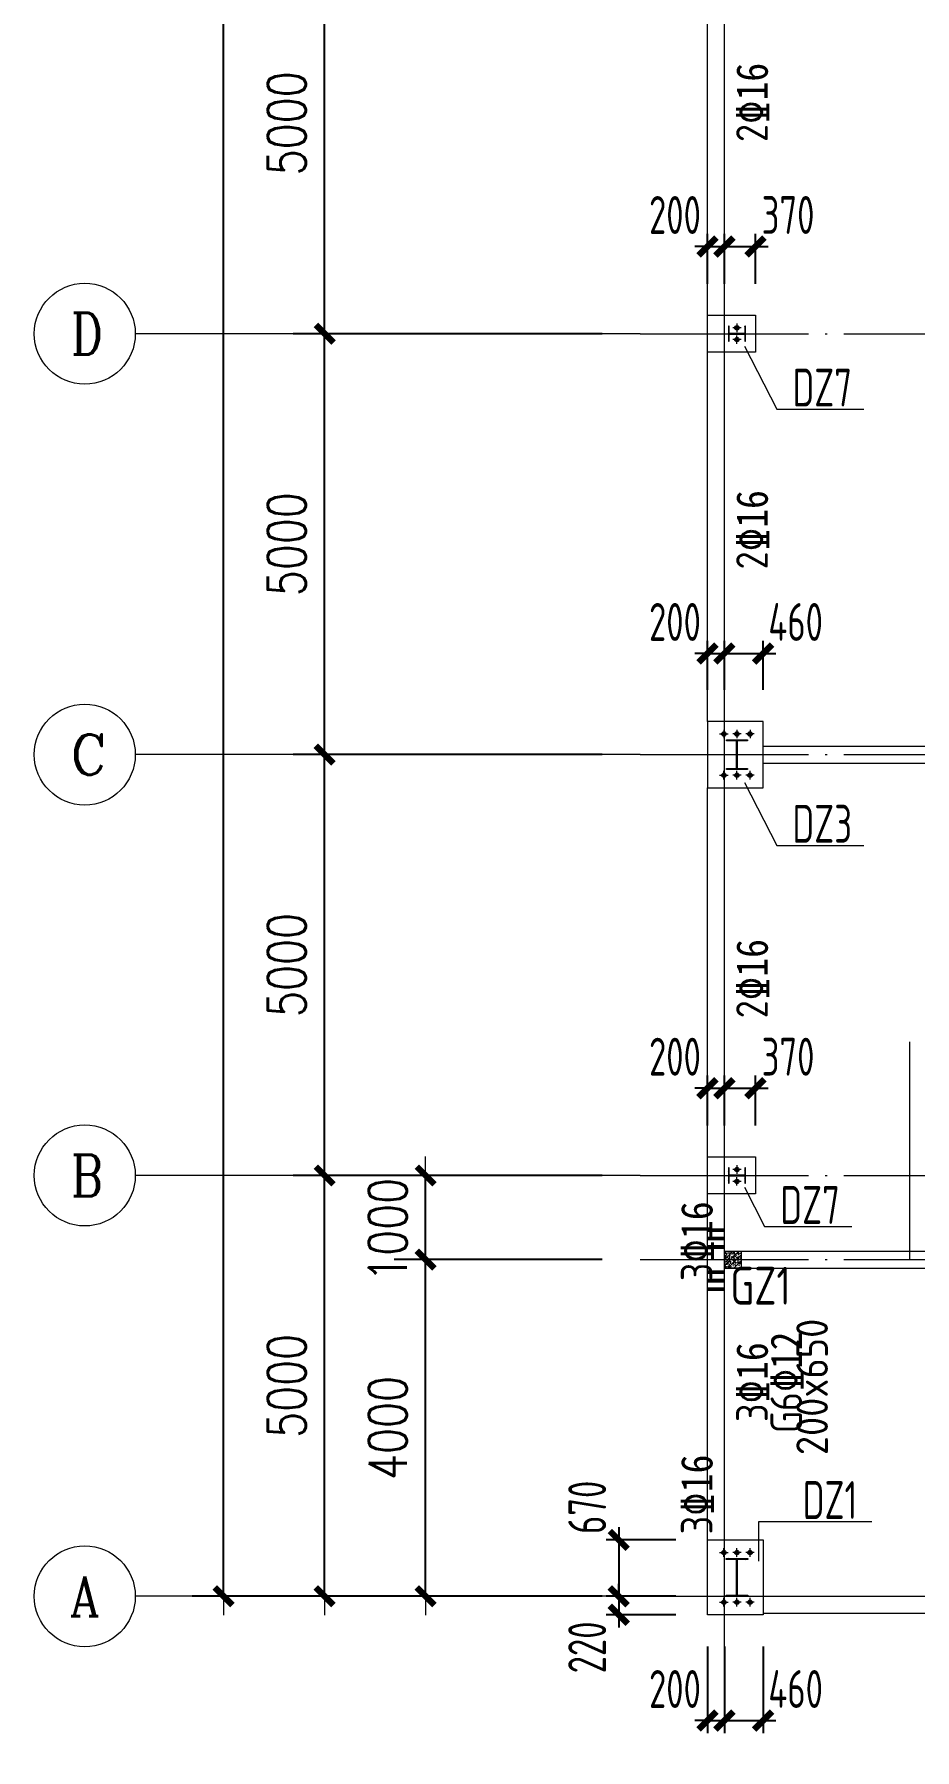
# Model space of a CAD drawing. Header units: millimetres. Extents: x 19781 to 898973, y -947928 to -267362.
# Drawn here: x 164542 to 175004, y -372884 to -352504 of the extents above; entities that cross this region are included whole.
import ezdxf
from ezdxf.enums import TextEntityAlignment as Align

# ---------------------------------------------------------------- set-up
doc = ezdxf.new("R2010")
doc.units = ezdxf.units.MM
doc.header["$LTSCALE"] = 100
doc.linetypes.add('CENTERX2', pattern=[101.599999, 63.5, -12.7, 12.7, -12.7])
doc.linetypes.add('DOTE', pattern=[2.42, 2, -0.2, 0.02, -0.2])
doc.layers.get('0').update_dxf_attribs({"lineweight": 18})
for name, color, linetype, lineweight in [('10', 7, 'Continuous', 18), ('1000', 2, 'Continuous', 18), ('11000', 4, 'Continuous', 18), ('AXIS', 3, 'Continuous', 18), ('AXIS_TEXT', 7, 'Continuous', 18), ('DIM', 3, 'Continuous', 18), ('DOTE', 1, 'DOTE', 18), ('HATCH', 254, 'Continuous', 18), ('HIDE_BEAMDIMMASS', 2, 'Continuous', 18), ('S_BEAM', 4, 'Continuous', 18), ('S_BEAMDIMLOCALVER', 7, 'Continuous', 18), ('S_BEAMDIMMASS', 2, 'Continuous', 18), ('S_SUBBEAMHOOP', 1, 'Continuous', 18), ('数字', 3, 'Continuous', 20), ('柱', 2, 'Continuous', 18), ('轴线', 1, 'CENTERX2', 13), ('钢柱', 4, 'Continuous', 20)]:
    doc.layers.add(name, color=color, linetype=linetype, lineweight=lineweight)
doc.styles.add('_TCH_AXIS', font='complex.shx', dxfattribs={"bigfont": 'gbcbig.shx'})
doc.styles.add('COMPLEX', font='complex.shx', dxfattribs={"bigfont": 'gbcbig.shx'})
doc.styles.add('dim_font', font='simplex.shx', dxfattribs={"width": 0.8, "bigfont": 'gbcbig.shx'})
doc.styles.get("Standard").update_dxf_attribs({"font": 'tssdeng.shx', "bigfont": 'hztxt.shx'})
doc.styles.add('TSSD_REIN', font='tssdeng.shx', dxfattribs={"width": 0.7, "bigfont": 'hztxt.shx'})
doc.dimstyles.new('DIMN150', dxfattribs={"dimscale": 1.5, "dimtxt": 300, "dimasz": 1, "dimexe": 250, "dimexo": 300, "dimgap": 150, "dimtad": 1, "dimdec": 0, "dimzin": 0, "dimdsep": 46, "dimtxsty": 'dim_font', "dimblk": '_CAXARROW', "dimcen": 0.09, "dimdle": 2, "dimclrt": 7, "dimadec": 0, "dimazin": 0, "dimtfac": 1, "dimtdec": 0, "dimtix": 1, "dimtmove": 2, "dimatfit": 3, "dimfxl": 1, "dimtolj": 1, "dimtzin": 0, "dimarcsym": 0})
doc.dimstyles.new('TSSD_100_100', dxfattribs={"dimtxt": 300, "dimasz": 100, "dimexe": 100, "dimexo": 250, "dimgap": 100, "dimtad": 1, "dimdec": 0, "dimzin": 0, "dimdsep": 46, "dimtxsty": 'TSSD_REIN', "dimblk": 'ARCHTICK', "dimcen": 0, "dimdle": 100, "dimclrt": 7, "dimadec": 0, "dimazin": 0, "dimtfac": 1, "dimtdec": 0, "dimtix": 1, "dimtmove": 2, "dimatfit": 3, "dimfxl": 1, "dimtolj": 1, "dimtzin": 0, "dimarcsym": 0})
pattern_1 = [(45, (0, 0), (-7.0710678, 7.0710678), []), (45, (0, 2.5), (-7.0710678, 7.0710678), [])]
pattern_2 = [(315, (0, 0), (7.0710678, 7.0710678), []), (315, (0, -2.5), (7.0710678, 7.0710678), [])]

# ---------------------------------------------------------------- blocks, each defined once
blk = doc.blocks.new('_AXISO')
blk.add_circle((0, 0), 0.5)
at = {"layer": 'AXIS_TEXT', "style": 'COMPLEX', "width": 1.04167}
blk.add_attdef('A', (-0.25, -0.28), '', height=0.56, dxfattribs=at)
blk = doc.blocks.new('_DIMX')
blk.add_line((-150, 0), (150, 0))
blk.add_lwpolyline([(-70, -70, 50, 50, 0), (70, 70, 50, 50, 0)], format="xyseb")
blk = doc.blocks.new('*X448')
at = {"layer": 'AXIS', "color": 0, "lineweight": -2, "transparency": 16777216}
for p, q in [((170992, -331062), (166417, -331062)), ((166792, -371060), (166792, -331063)), ((170992, -371062), (166417, -371062))]:
    blk.add_line(p, q, dxfattribs=at)
at = {"layer": 'AXIS', "color": 0, "lineweight": -2, "transparency": 16777216, "xscale": 1.5, "yscale": 1.5, "zscale": 1.5}
for p, rotation in [((166792, -331062), 90), ((166792, -371062), 270)]:
    blk.add_blockref('_DIMX', p, dxfattribs=dict(at, rotation=rotation))
at = {"layer": 'AXIS', "color": 7, "transparency": 16777216, "insert": (166342, -351062), "char_height": 450, "width": 4834.29, "attachment_point": 5, "rotation": 90, "style": 'dim_font'}
blk.add_mtext('40000', dxfattribs=at)
blk = doc.blocks.new('_CAXARROW')
blk.add_hatch(color=0).paths.add_polyline_path([(0, 0), (-1, 0.125), (-1, -0.125)], flags=0)
blk = doc.blocks.new('*X453')
at = {"layer": 'AXIS', "color": 0, "lineweight": -2, "transparency": 16777216}
for p, q in [((171292, -351062), (167617, -351062)), ((167992, -356060), (167992, -351063)), ((171292, -356062), (167617, -356062))]:
    blk.add_line(p, q, dxfattribs=at)
at = {"layer": 'AXIS', "color": 0, "lineweight": -2, "transparency": 16777216, "xscale": 1.5, "yscale": 1.5, "zscale": 1.5}
for p, rotation in [((167992, -351062), 90), ((167992, -356062), 270)]:
    blk.add_blockref('_DIMX', p, dxfattribs=dict(at, rotation=rotation))
at = {"layer": 'AXIS', "color": 7, "transparency": 16777216, "insert": (167542, -353562), "char_height": 450, "width": 3805.71, "attachment_point": 5, "rotation": 90, "style": 'dim_font'}
blk.add_mtext('5000', dxfattribs=at)
blk = doc.blocks.new('*X454')
at = {"layer": 'AXIS', "color": 0, "lineweight": -2, "transparency": 16777216}
for p, q in [((171292, -356062), (167617, -356062)), ((167992, -361060), (167992, -356063)), ((171292, -361062), (167617, -361062))]:
    blk.add_line(p, q, dxfattribs=at)
at = {"layer": 'AXIS', "color": 0, "lineweight": -2, "transparency": 16777216, "xscale": 1.5, "yscale": 1.5, "zscale": 1.5}
for p, rotation in [((167992, -356062), 90), ((167992, -361062), 270)]:
    blk.add_blockref('_DIMX', p, dxfattribs=dict(at, rotation=rotation))
at = {"layer": 'AXIS', "color": 7, "transparency": 16777216, "insert": (167542, -358562), "char_height": 450, "width": 3805.71, "attachment_point": 5, "rotation": 90, "style": 'dim_font'}
blk.add_mtext('5000', dxfattribs=at)
blk = doc.blocks.new('*X455')
at = {"layer": 'AXIS', "color": 0, "lineweight": -2, "transparency": 16777216}
for p, q in [((171292, -361062), (167617, -361062)), ((167992, -366060), (167992, -361063)), ((171292, -366062), (167617, -366062))]:
    blk.add_line(p, q, dxfattribs=at)
at = {"layer": 'AXIS', "color": 0, "lineweight": -2, "transparency": 16777216, "xscale": 1.5, "yscale": 1.5, "zscale": 1.5}
for p, rotation in [((167992, -361062), 90), ((167992, -366062), 270)]:
    blk.add_blockref('_DIMX', p, dxfattribs=dict(at, rotation=rotation))
at = {"layer": 'AXIS', "color": 7, "transparency": 16777216, "insert": (167542, -363562), "char_height": 450, "width": 3805.71, "attachment_point": 5, "rotation": 90, "style": 'dim_font'}
blk.add_mtext('5000', dxfattribs=at)
blk = doc.blocks.new('*X456')
at = {"layer": 'AXIS', "color": 0, "lineweight": -2, "transparency": 16777216}
for p, q in [((171292, -366062), (167617, -366062)), ((167992, -371060), (167992, -366063)), ((171292, -371062), (167617, -371062))]:
    blk.add_line(p, q, dxfattribs=at)
at = {"layer": 'AXIS', "color": 0, "lineweight": -2, "transparency": 16777216, "xscale": 1.5, "yscale": 1.5, "zscale": 1.5}
for p, rotation in [((167992, -366062), 90), ((167992, -371062), 270)]:
    blk.add_blockref('_DIMX', p, dxfattribs=dict(at, rotation=rotation))
at = {"layer": 'AXIS', "color": 7, "transparency": 16777216, "insert": (167542, -368562), "char_height": 450, "width": 3805.71, "attachment_point": 5, "rotation": 90, "style": 'dim_font'}
blk.add_mtext('5000', dxfattribs=at)
blk = doc.blocks.new('_ArchTick_0')
at = {"color": 0, "linetype": 'ByBlock'}
blk.add_lwpolyline([(-0.71, -0.71, 0.5, 0.5, 0), (0.71, 0.71, 0.5, 0.5, 0)], format="xyseb", dxfattribs=at)
blk = doc.blocks.new('*X934')
at = {"layer": 'DIM', "color": 0, "lineweight": -2, "ltscale": 100, "transparency": 16777216}
for p, q in [((172167, -371062), (171337, -371062)), ((171487, -371062), (171487, -370912)), ((171487, -371062), (171487, -371282)), ((172167, -371282), (171337, -371282)), ((171487, -371282), (171487, -371432))]:
    blk.add_line(p, q, dxfattribs=at)
at = {"layer": 'DIM', "color": 0, "lineweight": -2, "ltscale": 100, "transparency": 16777216, "xscale": 150, "yscale": 150, "zscale": 150}
for p, rotation in [((171487, -371062), 270), ((171487, -371282), 90)]:
    blk.add_blockref('_ArchTick_0', p, dxfattribs=dict(at, rotation=rotation))
at = {"layer": 'DIM', "color": 7, "ltscale": 100, "transparency": 16777216, "insert": (171112, -371669), "char_height": 450, "width": 2430, "attachment_point": 5, "rotation": 90, "style": 'TSSD_REIN'}
blk.add_mtext('220', dxfattribs=at)
blk = doc.blocks.new('_ARCHTICK')
at = {"color": 0, "linetype": 'ByBlock', "const_width": 0.5}
blk.add_lwpolyline([(-0.5, -0.5), (0.5, 0.5)], dxfattribs=at)
blk = doc.blocks.new('*X935')
at = {"layer": 'DIM', "color": 0, "lineweight": -2, "ltscale": 100, "transparency": 16777216}
for p, q in [((171487, -370242), (171487, -371212)), ((172167, -370392), (171337, -370392)), ((172167, -371062), (171337, -371062))]:
    blk.add_line(p, q, dxfattribs=at)
at = {"layer": 'DIM', "color": 0, "lineweight": -2, "ltscale": 100, "transparency": 16777216, "xscale": 150, "yscale": 150, "zscale": 150}
for p, rotation in [((171487, -370392), 90), ((171487, -371062), 270)]:
    blk.add_blockref('_ArchTick_0', p, dxfattribs=dict(at, rotation=rotation))
at = {"layer": 'DIM', "color": 7, "ltscale": 100, "transparency": 16777216, "insert": (171112, -370005), "char_height": 450, "width": 2385, "attachment_point": 5, "rotation": 90, "style": 'TSSD_REIN'}
blk.add_mtext('670', dxfattribs=at)
blk = doc.blocks.new('*X936')
at = {"layer": 'DIM', "color": 0, "lineweight": -2, "ltscale": 100, "transparency": 16777216}
for p, q in [((172542, -371657), (172542, -372688)), ((172742, -371657), (172742, -372688)), ((172542, -372538), (172392, -372538)), ((172542, -372538), (172742, -372538)), ((172742, -372538), (172892, -372538))]:
    blk.add_line(p, q, dxfattribs=at)
at = {"layer": 'DIM', "color": 0, "lineweight": -2, "ltscale": 100, "transparency": 16777216, "xscale": 150, "yscale": 150, "zscale": 150}
blk.add_blockref('_ArchTick_0', (172542, -372538), dxfattribs=at)
at = {"layer": 'DIM', "color": 0, "lineweight": -2, "ltscale": 100, "transparency": 16777216, "xscale": 150, "yscale": 150, "zscale": 150, "rotation": 180}
blk.add_blockref('_ArchTick_0', (172742, -372538), dxfattribs=at)
at = {"layer": 'DIM', "color": 7, "ltscale": 100, "transparency": 16777216, "insert": (172155, -372163), "char_height": 450, "width": 2430, "attachment_point": 5, "style": 'TSSD_REIN'}
blk.add_mtext('200', dxfattribs=at)
blk = doc.blocks.new('*X937')
at = {"layer": 'DIM', "color": 0, "lineweight": -2, "ltscale": 100, "transparency": 16777216}
for p, q in [((172742, -371657), (172742, -372688)), ((173202, -371657), (173202, -372688)), ((172592, -372538), (173352, -372538))]:
    blk.add_line(p, q, dxfattribs=at)
at = {"layer": 'DIM', "color": 0, "lineweight": -2, "ltscale": 100, "transparency": 16777216, "xscale": 150, "yscale": 150, "zscale": 150, "rotation": 180}
blk.add_blockref('_ArchTick_0', (172742, -372538), dxfattribs=at)
at = {"layer": 'DIM', "color": 0, "lineweight": -2, "ltscale": 100, "transparency": 16777216, "xscale": 150, "yscale": 150, "zscale": 150}
blk.add_blockref('_ArchTick_0', (173202, -372538), dxfattribs=at)
at = {"layer": 'DIM', "color": 7, "ltscale": 100, "transparency": 16777216, "insert": (173589, -372163), "char_height": 450, "width": 2430, "attachment_point": 5, "style": 'TSSD_REIN'}
blk.add_mtext('460', dxfattribs=at)
blk = doc.blocks.new('*X938')
at = {"layer": 'DIM', "color": 0, "lineweight": -2, "ltscale": 100, "transparency": 16777216}
for p, q in [((172742, -365467), (172742, -364876)), ((173112, -365467), (173112, -364876)), ((172592, -365026), (173262, -365026))]:
    blk.add_line(p, q, dxfattribs=at)
at = {"layer": 'DIM', "color": 0, "lineweight": -2, "ltscale": 100, "transparency": 16777216, "xscale": 150, "yscale": 150, "zscale": 150, "rotation": 180}
blk.add_blockref('_ArchTick_0', (172742, -365026), dxfattribs=at)
at = {"layer": 'DIM', "color": 0, "lineweight": -2, "ltscale": 100, "transparency": 16777216, "xscale": 150, "yscale": 150, "zscale": 150}
blk.add_blockref('_ArchTick_0', (173112, -365026), dxfattribs=at)
at = {"layer": 'DIM', "color": 7, "ltscale": 100, "transparency": 16777216, "insert": (173499, -364651), "char_height": 450, "width": 2430, "attachment_point": 5, "style": 'TSSD_REIN'}
blk.add_mtext('370', dxfattribs=at)
blk = doc.blocks.new('*X939')
at = {"layer": 'DIM', "color": 0, "lineweight": -2, "ltscale": 100, "transparency": 16777216}
for p, q in [((172542, -365467), (172542, -364876)), ((172742, -365467), (172742, -364876)), ((172542, -365026), (172392, -365026)), ((172542, -365026), (172742, -365026)), ((172742, -365026), (172892, -365026))]:
    blk.add_line(p, q, dxfattribs=at)
at = {"layer": 'DIM', "color": 0, "lineweight": -2, "ltscale": 100, "transparency": 16777216, "xscale": 150, "yscale": 150, "zscale": 150}
blk.add_blockref('_ArchTick_0', (172542, -365026), dxfattribs=at)
at = {"layer": 'DIM', "color": 0, "lineweight": -2, "ltscale": 100, "transparency": 16777216, "xscale": 150, "yscale": 150, "zscale": 150, "rotation": 180}
blk.add_blockref('_ArchTick_0', (172742, -365026), dxfattribs=at)
at = {"layer": 'DIM', "color": 7, "ltscale": 100, "transparency": 16777216, "insert": (172155, -364651), "char_height": 450, "width": 2430, "attachment_point": 5, "style": 'TSSD_REIN'}
blk.add_mtext('200', dxfattribs=at)
blk = doc.blocks.new('*X940')
at = {"layer": 'DIM', "color": 0, "lineweight": -2, "ltscale": 100, "transparency": 16777216}
for p, q in [((172742, -355467), (172742, -354876)), ((173112, -355467), (173112, -354876)), ((172592, -355026), (173262, -355026))]:
    blk.add_line(p, q, dxfattribs=at)
at = {"layer": 'DIM', "color": 0, "lineweight": -2, "ltscale": 100, "transparency": 16777216, "xscale": 150, "yscale": 150, "zscale": 150, "rotation": 180}
blk.add_blockref('_ArchTick_0', (172742, -355026), dxfattribs=at)
at = {"layer": 'DIM', "color": 0, "lineweight": -2, "ltscale": 100, "transparency": 16777216, "xscale": 150, "yscale": 150, "zscale": 150}
blk.add_blockref('_ArchTick_0', (173112, -355026), dxfattribs=at)
at = {"layer": 'DIM', "color": 7, "ltscale": 100, "transparency": 16777216, "insert": (173499, -354651), "char_height": 450, "width": 2430, "attachment_point": 5, "style": 'TSSD_REIN'}
blk.add_mtext('370', dxfattribs=at)
blk = doc.blocks.new('*X941')
at = {"layer": 'DIM', "color": 0, "lineweight": -2, "ltscale": 100, "transparency": 16777216}
for p, q in [((172542, -355467), (172542, -354876)), ((172742, -355467), (172742, -354876)), ((172542, -355026), (172392, -355026)), ((172542, -355026), (172742, -355026)), ((172742, -355026), (172892, -355026))]:
    blk.add_line(p, q, dxfattribs=at)
at = {"layer": 'DIM', "color": 0, "lineweight": -2, "ltscale": 100, "transparency": 16777216, "xscale": 150, "yscale": 150, "zscale": 150}
blk.add_blockref('_ArchTick_0', (172542, -355026), dxfattribs=at)
at = {"layer": 'DIM', "color": 0, "lineweight": -2, "ltscale": 100, "transparency": 16777216, "xscale": 150, "yscale": 150, "zscale": 150, "rotation": 180}
blk.add_blockref('_ArchTick_0', (172742, -355026), dxfattribs=at)
at = {"layer": 'DIM', "color": 7, "ltscale": 100, "transparency": 16777216, "insert": (172155, -354651), "char_height": 450, "width": 2430, "attachment_point": 5, "style": 'TSSD_REIN'}
blk.add_mtext('200', dxfattribs=at)
blk = doc.blocks.new('*X950')
at = {"layer": 'DIM', "color": 0, "lineweight": -2, "ltscale": 100, "transparency": 16777216}
for p, q in [((172592, -359861), (173352, -359861)), ((172742, -360292), (172742, -359711)), ((173202, -360292), (173202, -359711))]:
    blk.add_line(p, q, dxfattribs=at)
at = {"layer": 'DIM', "color": 0, "lineweight": -2, "ltscale": 100, "transparency": 16777216, "xscale": 150, "yscale": 150, "zscale": 150, "rotation": 180}
blk.add_blockref('_ArchTick_0', (172742, -359861), dxfattribs=at)
at = {"layer": 'DIM', "color": 0, "lineweight": -2, "ltscale": 100, "transparency": 16777216, "xscale": 150, "yscale": 150, "zscale": 150}
blk.add_blockref('_ArchTick_0', (173202, -359861), dxfattribs=at)
at = {"layer": 'DIM', "color": 7, "ltscale": 100, "transparency": 16777216, "insert": (173589, -359486), "char_height": 450, "width": 2430, "attachment_point": 5, "style": 'TSSD_REIN'}
blk.add_mtext('460', dxfattribs=at)
blk = doc.blocks.new('*X951')
at = {"layer": 'DIM', "color": 0, "lineweight": -2, "ltscale": 100, "transparency": 16777216}
for p, q in [((172542, -359861), (172392, -359861)), ((172542, -360292), (172542, -359711)), ((172542, -359861), (172742, -359861)), ((172742, -360292), (172742, -359711)), ((172742, -359861), (172892, -359861))]:
    blk.add_line(p, q, dxfattribs=at)
at = {"layer": 'DIM', "color": 0, "lineweight": -2, "ltscale": 100, "transparency": 16777216, "xscale": 150, "yscale": 150, "zscale": 150}
blk.add_blockref('_ArchTick_0', (172542, -359861), dxfattribs=at)
at = {"layer": 'DIM', "color": 0, "lineweight": -2, "ltscale": 100, "transparency": 16777216, "xscale": 150, "yscale": 150, "zscale": 150, "rotation": 180}
blk.add_blockref('_ArchTick_0', (172742, -359861), dxfattribs=at)
at = {"layer": 'DIM', "color": 7, "ltscale": 100, "transparency": 16777216, "insert": (172155, -359486), "char_height": 450, "width": 2430, "attachment_point": 5, "style": 'TSSD_REIN'}
blk.add_mtext('200', dxfattribs=at)
blk = doc.blocks.new('*X1104')
at = {"layer": 'AXIS', "color": 0, "lineweight": -2, "transparency": 16777216}
for p, q in [((171292, -366062), (168817, -366062)), ((169192, -367060), (169192, -366063)), ((171292, -367062), (168817, -367062))]:
    blk.add_line(p, q, dxfattribs=at)
at = {"layer": 'AXIS', "color": 0, "lineweight": -2, "transparency": 16777216, "xscale": 1.5, "yscale": 1.5, "zscale": 1.5}
for p, rotation in [((169192, -366062), 90), ((169192, -367062), 270)]:
    blk.add_blockref('_DIMX', p, dxfattribs=dict(at, rotation=rotation))
at = {"layer": 'AXIS', "color": 7, "transparency": 16777216, "insert": (168742, -366708), "char_height": 450, "width": 3651.43, "attachment_point": 5, "rotation": 90, "style": 'dim_font'}
blk.add_mtext('1000', dxfattribs=at)
blk = doc.blocks.new('*X1105')
at = {"layer": 'AXIS', "color": 0, "lineweight": -2, "transparency": 16777216}
for p, q in [((171292, -367062), (168817, -367062)), ((169192, -371060), (169192, -367063)), ((171292, -371062), (168817, -371062))]:
    blk.add_line(p, q, dxfattribs=at)
at = {"layer": 'AXIS', "color": 0, "lineweight": -2, "transparency": 16777216, "xscale": 1.5, "yscale": 1.5, "zscale": 1.5}
for p, rotation in [((169192, -367062), 90), ((169192, -371062), 270)]:
    blk.add_blockref('_DIMX', p, dxfattribs=dict(at, rotation=rotation))
at = {"layer": 'AXIS', "color": 7, "transparency": 16777216, "insert": (168742, -369062), "char_height": 450, "width": 3805.71, "attachment_point": 5, "rotation": 90, "style": 'dim_font'}
blk.add_mtext('4000', dxfattribs=at)

msp = doc.modelspace()

# ---------------------------------------------------------------- hatches: boundary and pattern name
h = msp.add_hatch(color=256)
edge = h.paths.add_edge_path(flags=0)
edge.add_arc((172892, -355992), 26, 0, 360)
h = msp.add_hatch(color=256)
edge = h.paths.add_edge_path(flags=0)
edge.add_arc((172892, -356132), 26, 0, 360)
h = msp.add_hatch(color=256)
edge = h.paths.add_edge_path(flags=0)
edge.add_arc((172737, -360817), 26, 0, 360)
h = msp.add_hatch(color=256)
edge = h.paths.add_edge_path(flags=0)
edge.add_arc((172892, -360817), 26, 0, 360)
h = msp.add_hatch(color=256)
edge = h.paths.add_edge_path(flags=0)
edge.add_arc((173047, -360817), 26, 0, 360)
h = msp.add_hatch(color=256)
edge = h.paths.add_edge_path(flags=0)
edge.add_arc((172737, -361307), 26, 0, 360)
h = msp.add_hatch(color=256)
edge = h.paths.add_edge_path(flags=0)
edge.add_arc((172892, -361307), 26, 0, 360)
h = msp.add_hatch(color=256)
edge = h.paths.add_edge_path(flags=0)
edge.add_arc((173047, -361307), 26, 0, 360)
h = msp.add_hatch(color=256)
edge = h.paths.add_edge_path(flags=0)
edge.add_arc((172892, -365992), 26, 0, 360)
h = msp.add_hatch(color=256)
edge = h.paths.add_edge_path(flags=0)
edge.add_arc((172892, -366132), 26, 0, 360)
h = msp.add_hatch(color=256)
edge = h.paths.add_edge_path(flags=0)
edge.add_arc((172737, -370542), 26, 0, 360)
h = msp.add_hatch(color=256)
edge = h.paths.add_edge_path(flags=0)
edge.add_arc((172892, -370542), 26, 0, 360)
h = msp.add_hatch(color=256)
edge = h.paths.add_edge_path(flags=0)
edge.add_arc((173047, -370542), 26, 0, 360)
h = msp.add_hatch(color=256)
edge = h.paths.add_edge_path(flags=0)
edge.add_arc((172737, -371132), 26, 0, 360)
h = msp.add_hatch(color=256)
edge = h.paths.add_edge_path(flags=0)
edge.add_arc((172892, -371132), 26, 0, 360)
h = msp.add_hatch(color=256)
edge = h.paths.add_edge_path(flags=0)
edge.add_arc((173047, -371132), 26, 0, 360)
at = {"layer": '10', "ltscale": 100}
h = msp.add_hatch(dxfattribs=at)
h.set_pattern_fill('金属', color=256, style=0, pattern_type=0)
h.set_pattern_definition(pattern_1)
h.paths.add_polyline_path([(172984, -356065), (172984, -356152), (172992, -356152), (172992, -355972), (172984, -355972), (172984, -356059), (172800, -356059), (172800, -355972), (172792, -355972), (172792, -356152), (172800, -356152), (172800, -356065)], flags=0)
h = msp.add_hatch(dxfattribs=at)
h.set_pattern_fill('金属', color=256, style=0, pattern_type=0)
h.set_pattern_definition(pattern_2)
h.paths.add_polyline_path([(172896, -361227), (173017, -361227), (173017, -361237), (172767, -361237), (172767, -361227), (172888, -361227), (172888, -360897), (172767, -360897), (172767, -360887), (173017, -360887), (173017, -360897), (172896, -360897)], flags=0)
h = msp.add_hatch(dxfattribs=at)
h.set_pattern_fill('金属', color=256, style=0, pattern_type=0)
h.set_pattern_definition(pattern_1)
h.paths.add_polyline_path([(172984, -366065), (172984, -366152), (172992, -366152), (172992, -365972), (172984, -365972), (172984, -366059), (172800, -366059), (172800, -365972), (172792, -365972), (172792, -366152), (172800, -366152), (172800, -366065)], flags=0)
h = msp.add_hatch(dxfattribs=at)
h.set_pattern_fill('金属', color=256, style=0, pattern_type=0)
h.set_pattern_definition(pattern_2)
h.paths.add_polyline_path([(172896, -371050), (173022, -371050), (173022, -371062), (172762, -371062), (172762, -371050), (172888, -371050), (172888, -370624), (172762, -370624), (172762, -370612), (173022, -370612), (173022, -370624), (172896, -370624)], flags=0)
at = {"layer": 'HATCH', "ltscale": 100}
h = msp.add_hatch(dxfattribs=at)
h.set_pattern_fill('ARMORED', color=256, style=0, pattern_type=0)
h.set_pattern_definition([(50, (0, 0), (-18.634971, 69.5466595), [7.5, -82.5]), (355, (0, 0), (26.726018, 71.667073), [6, -66]), (100.4514, (5.98, -0.52), (-78.641672, 43.76628), [6.374019, -70.114211]), (46.1842, (0, 20), (-20.948094, 105.948937), [11.25, -123.75]), (96.6356, (8.89, 18.62), (-113.332098, 73.354178), [9.56103, -105.1713]), (351.1842, (0, 20), (93.466195, 97.41186), [9, -99]), (21, (10, 15), (17.4183765, 69.861292), [7.5, -82.5]), (326, (10, 15), (58.119989, 49.724404), [6, -66]), (71.4514, (14.974, 11.645), (-47.563243, 76.40509), [6.374019, -70.114211]), (37.5, (0, 0), (1.2159855, 33.2893854), [0.01, -65.2, 0.01, -67, 0.01, -66.25]), (7.5, (0, 0), (26.3069537, 39.4411712), [0.01, -38.2, 0.01, -63.7, 0.01, -25.25]), (327.5, (-22.3, 0), (53.3822436, -2.2554872), [0.01, -25, 0.01, -78, 0.01, -103.5]), (317.5, (-32.3, 0), (58.318617, 10.010498), [0.01, -32.5, 0.01, -51.8, 0.01, -73.5]), (45, (0, 0), (-35.355339, 35.355339), [])])
h.paths.add_polyline_path([(172942, -366962), (172942, -367162), (172742, -367162), (172742, -366962)], flags=0)

# ---------------------------------------------------------------- linework, layer by layer
at = {"layer": '1000', "ltscale": 100}
for points in [[(173112, -356282), (172542, -356282), (172542, -355842), (173112, -355842)], [(172542, -360667), (172542, -361457), (173202, -361457), (173202, -360667)], [(173112, -366282), (172542, -366282), (172542, -365842), (173112, -365842)], [(173202, -371282), (172542, -371282), (172542, -370392), (173202, -370392)]]:
    msp.add_lwpolyline(points, close=True, dxfattribs=at)
at = {"layer": '11000'}
for centre in [(172892, -355992), (172892, -356132), (172737, -360817), (172892, -360817), (173047, -360817), (172737, -361307), (172892, -361307), (173047, -361307), (172892, -365992), (172892, -366132), (172737, -370542), (172892, -370542), (173047, -370542), (172737, -371132), (172892, -371132), (173047, -371132)]:
    msp.add_circle(centre, 26, dxfattribs=at)
at = {"layer": 'AXIS'}
for p, q in [((171742, -356062), (165742, -356062)), ((171742, -361062), (165742, -361062)), ((171742, -366062), (165742, -366062)), ((171742, -371062), (165742, -371062))]:
    msp.add_line(p, q, dxfattribs=at)
at = {"layer": 'DOTE', "linetype": 'DOTE', "ltscale": 10}
for p, q in [((172742, -372062), (172742, -330062)), ((171742, -356062), (271742, -356062)), ((171742, -361062), (271742, -361062)), ((171742, -366062), (271742, -366062)), ((171742, -367062), (182442, -367062)), ((171742, -371062), (271742, -371062))]:
    msp.add_line(p, q, dxfattribs=at)
at = {"layer": 'S_BEAM'}
for p, q in [((172542, -355842), (172542, -351482)), ((172742, -355842), (172742, -351482)), ((172542, -360667), (172542, -356282)), ((172742, -360667), (172742, -356282)), ((173202, -360962), (179437, -360962)), ((173202, -361162), (179437, -361162)), ((172542, -365842), (172542, -361457)), ((172742, -365842), (172742, -361457)), ((172542, -370392), (172542, -366282)), ((172742, -370392), (172742, -366282)), ((172742, -366962), (179592, -366962)), ((172742, -367162), (179592, -367162)), ((173202, -371062), (179437, -371062)), ((173202, -371262), (179437, -371262))]:
    msp.add_line(p, q, dxfattribs=at)
at = {"layer": 'S_BEAMDIMMASS'}
msp.add_line((174947, -367062), (174947, -364474.5), dxfattribs=at)
at = {"layer": 'S_SUBBEAMHOOP'}
for points in [[(172542, -366712, 44.9, 44.9, 0), (172742, -366712, 44.9, 44.9, 0)], [(172542, -366812, 44.9, 44.9, 0), (172742, -366812, 44.9, 44.9, 0)], [(172542, -366912, 44.9, 44.9, 0), (172742, -366912, 44.9, 44.9, 0)], [(172542, -367212, 44.9, 44.9, 0), (172742, -367212, 44.9, 44.9, 0)], [(172542, -367312, 44.9, 44.9, 0), (172742, -367312, 44.9, 44.9, 0)], [(172542, -367412, 44.9, 44.9, 0), (172742, -367412, 44.9, 44.9, 0)]]:
    msp.add_lwpolyline(points, format="xyseb", dxfattribs=at)
at = {"layer": '数字', "ltscale": 100}
for p, q in [((172981, -356209), (173365.43, -356957.58)), ((173365.43, -356957.58), (174401, -356957.58)), ((172981, -361392), (173365.43, -362140.58)), ((173365.43, -362140.58), (174401, -362140.58)), ((172981, -366202), (173220.86, -366669.07)), ((173220.86, -366669.07), (174256.43, -366669.07)), ((173152, -370174.58), (174493, -370174.58)), ((173152, -370643), (173152, -370174.58))]:
    msp.add_line(p, q, dxfattribs=at)
at = {"layer": '柱'}
msp.add_lwpolyline([(172942, -366962), (172942, -367162), (172742, -367162), (172742, -366962)], close=True, dxfattribs=at)
at = {"layer": '轴线'}
for p, q in [((172943, -355992), (172841, -355992)), ((172892, -355941), (172892, -356043)), ((172943, -356132), (172841, -356132)), ((172892, -356183), (172892, -356081)), ((172686, -360817), (172788, -360817)), ((172737, -360766), (172737, -360868)), ((172943, -360817), (172841, -360817)), ((172892, -360766), (172892, -360868)), ((173098, -360817), (172996, -360817)), ((173047, -360766), (173047, -360868)), ((172686, -361307), (172788, -361307)), ((172737, -361358), (172737, -361256)), ((172943, -361307), (172841, -361307)), ((172892, -361358), (172892, -361256)), ((173098, -361307), (172996, -361307)), ((173047, -361358), (173047, -361256)), ((172943, -365992), (172841, -365992)), ((172892, -365941), (172892, -366043)), ((172943, -366132), (172841, -366132)), ((172892, -366183), (172892, -366081)), ((172737, -370593), (172737, -370491)), ((172892, -370593), (172892, -370491)), ((173047, -370593), (173047, -370491)), ((172686, -370542), (172788, -370542)), ((172943, -370542), (172841, -370542)), ((173098, -370542), (172996, -370542)), ((172737, -371183), (172737, -371081)), ((172892, -371183), (172892, -371081)), ((173047, -371183), (173047, -371081)), ((172686, -371132), (172788, -371132)), ((172943, -371132), (172841, -371132)), ((173098, -371132), (172996, -371132))]:
    msp.add_line(p, q, dxfattribs=at)
at = {"layer": '钢柱', "ltscale": 100}
for points in [[(172984, -356065), (172984, -356152), (172992, -356152), (172992, -355972), (172984, -355972), (172984, -356059), (172800, -356059), (172800, -355972), (172792, -355972), (172792, -356152), (172800, -356152), (172800, -356065)], [(172896, -361227), (173017, -361227), (173017, -361237), (172767, -361237), (172767, -361227), (172888, -361227), (172888, -360897), (172767, -360897), (172767, -360887), (173017, -360887), (173017, -360897), (172896, -360897)], [(172984, -366065), (172984, -366152), (172992, -366152), (172992, -365972), (172984, -365972), (172984, -366059), (172800, -366059), (172800, -365972), (172792, -365972), (172792, -366152), (172800, -366152), (172800, -366065)], [(172896, -371050), (173022, -371050), (173022, -371062), (172762, -371062), (172762, -371050), (172888, -371050), (172888, -370624), (172762, -370624), (172762, -370612), (173022, -370612), (173022, -370624), (172896, -370624)]]:
    msp.add_lwpolyline(points, close=True, dxfattribs=at)

# ---------------------------------------------------------------- block references
at = {"layer": 'AXIS'}
ref = msp.add_blockref('_AXISO', (165142, -356062), dxfattribs=dict(at, xscale=1200, yscale=1200, zscale=1200))
ref.add_attrib('A', 'D', (164977.61, -356308.59), dxfattribs={"layer": 'AXIS_TEXT', "height": 493.19, "style": '_TCH_AXIS', "width": 0.823529})
ref = msp.add_blockref('_AXISO', (165142, -361062), dxfattribs=dict(at, xscale=1200, yscale=1200, zscale=1200))
ref.add_attrib('A', 'C', (164970.31, -361302.37), dxfattribs={"layer": 'AXIS_TEXT', "height": 480.75, "style": '_TCH_AXIS'})
ref = msp.add_blockref('_AXISO', (165142, -366062), dxfattribs=dict(at, xscale=1200, yscale=1200, zscale=1200))
ref.add_attrib('A', 'B', (164977.61, -366308.59), dxfattribs={"layer": 'AXIS_TEXT', "height": 493.19, "style": '_TCH_AXIS', "width": 0.823529})
ref = msp.add_blockref('_AXISO', (165142, -371062), dxfattribs=dict(at, xscale=1200, yscale=1200, zscale=1200))
ref.add_attrib('A', 'A', (164963.43, -371296.37), dxfattribs={"layer": 'AXIS_TEXT', "height": 468.75, "style": '_TCH_AXIS', "width": 0.888889})

# ---------------------------------------------------------------- texts
at = {"layer": 'HIDE_BEAMDIMMASS', "width": 0.779817}
msp.add_text('GZ1', height=450, dxfattribs=at).set_placement((172813, -367597))
at = {"layer": 'S_BEAMDIMLOCALVER', "width": 0.93084}
msp.add_text('200x650', height=375, rotation=90, dxfattribs=at).set_placement((173972.49, -369385.26))
at = {"layer": 'S_BEAMDIMLOCALVER', "char_height": 375, "attachment_point": 7, "rotation": 90}
for s, insert, width in [('{\\W0.874545;2\\fsimsun|b0|i0|c0|p253;\x8416}', (173263.99, -353784.51), 1193.1293), ('{\\W0.874545;2\\fsimsun|b0|i0|c0|p253;\x8416}', (173263.99, -358861.51), 1193.1293), ('{\\W0.874545;2\\fsimsun|b0|i0|c0|p253;\x8416}', (173263.99, -364194.51), 1193.1293), ('{\\W0.874545;3\\fsimsun|b0|i0|c0|p253;\x8416}', (172606.99, -367318.07), 1157.9913), ('{\\W0.86404;G6\\fsimsun|b0|i0|c0|p253;\x8412}', (173665.74, -369122.76), 1560.6723), ('{\\W0.874545;3\\fsimsun|b0|i0|c0|p253;\x8416}', (173263.99, -368991.51), 1157.9913), ('{\\W0.874545;3\\fsimsun|b0|i0|c0|p253;\x8416}', (172606.99, -370326.07), 1157.9913)]:
    msp.add_mtext(s, dxfattribs=dict(at, insert=insert, width=width))
at = {"layer": '数字', "ltscale": 100, "style": 'TSSD_REIN', "width": 0.7}
for s, p in [('DZ7', (173905.36, -356700.88)), ('DZ3', (173905.36, -361883.88)), ('DZ7', (173760.79, -366412.37)), ('DZ1', (173997.36, -369917.88))]:
    msp.add_text(s, height=450, dxfattribs=at).set_placement(p, align=Align.MIDDLE_CENTER)

# ---------------------------------------------------------------- dimensions: what is measured, and where the dimension line sits
at = {"layer": 'AXIS'}
for base, p1, p2, picture, middle in [((166792, -331062), (171442, -371062), (171442, -331062), '*X448', (166342, -351062)), ((167992, -351062), (171742, -356062), (171742, -351062), '*X453', (167542, -353562)), ((167992, -356062), (171742, -361062), (171742, -356062), '*X454', (167542, -358562)), ((167992, -361062), (171742, -366062), (171742, -361062), '*X455', (167542, -363562)), ((167992, -366062), (171742, -371062), (171742, -366062), '*X456', (167542, -368562)), ((169192, -367062), (171742, -371062), (171742, -367062), '*X1105', (168742, -369062))]:
    dim = msp.add_linear_dim(base=base, p1=p1, p2=p2, angle=90, dimstyle='DIMN150', override={"dimsah": 1, "dimtzin": 0}, dxfattribs=at)
    dim.commit()
    dim.dimension.update_dxf_attribs({"geometry": picture, "text_midpoint": middle})
dim = msp.add_linear_dim(base=(169192, -366062), p1=(171742, -367062), p2=(171742, -366062), angle=90, dimstyle='DIMN150', override={"dimsah": 1, "dimtzin": 0}, dxfattribs=at)
dim.commit()
dim.dimension.update_dxf_attribs({"geometry": '*X1104', "text_midpoint": (168742, -366708), "dimtype": 160})
at = {"layer": 'DIM', "ltscale": 100}
for base, p1, p2, picture, middle in [((172742, -355026.4), (172542, -355842), (172742, -355842), '*X941', (172154.89, -354651.4)), ((172742, -359861.06), (172542, -360667), (172742, -360667), '*X951', (172154.89, -359486.06)), ((173202, -359861.06), (172742, -360667), (173202, -360667), '*X950', (173589.12, -359486.06)), ((172742, -365026.4), (172542, -365842), (172742, -365842), '*X939', (172154.89, -364651.4)), ((172742, -372537.64), (172542, -371282), (172742, -371282), '*X936', (172154.89, -372162.64))]:
    dim = msp.add_linear_dim(base=base, p1=p1, p2=p2, dimstyle='TSSD_100_100', override={"dimscale": 1.5, "dimsah": 1, "dimtzin": 0}, dxfattribs=at)
    dim.commit()
    dim.dimension.update_dxf_attribs({"geometry": picture, "text_midpoint": middle, "dimtype": 160})
for base, p1, p2, angle, picture, middle in [((173112, -355026.4), (172742, -355842), (173112, -355842), 0, '*X940', (173499.12, -354651.4)), ((173112, -365026.4), (172742, -365842), (173112, -365842), 0, '*X938', (173499.12, -364651.4)), ((171486.68, -371062), (172542, -370392), (172542, -371062), 270, '*X935', (171111.68, -370004.88)), ((171486.68, -371282), (172542, -371062), (172542, -371282), 270, '*X934', (171111.68, -371669.11)), ((173202, -372537.64), (172742, -371282), (173202, -371282), 0, '*X937', (173589.12, -372162.64))]:
    dim = msp.add_linear_dim(base=base, p1=p1, p2=p2, angle=angle, dimstyle='TSSD_100_100', override={"dimscale": 1.5, "dimsah": 1, "dimtzin": 0}, dxfattribs=at)
    dim.commit()
    dim.dimension.update_dxf_attribs({"geometry": picture, "text_midpoint": middle, "dimtype": 160})

doc.saveas('drawing.dxf')
